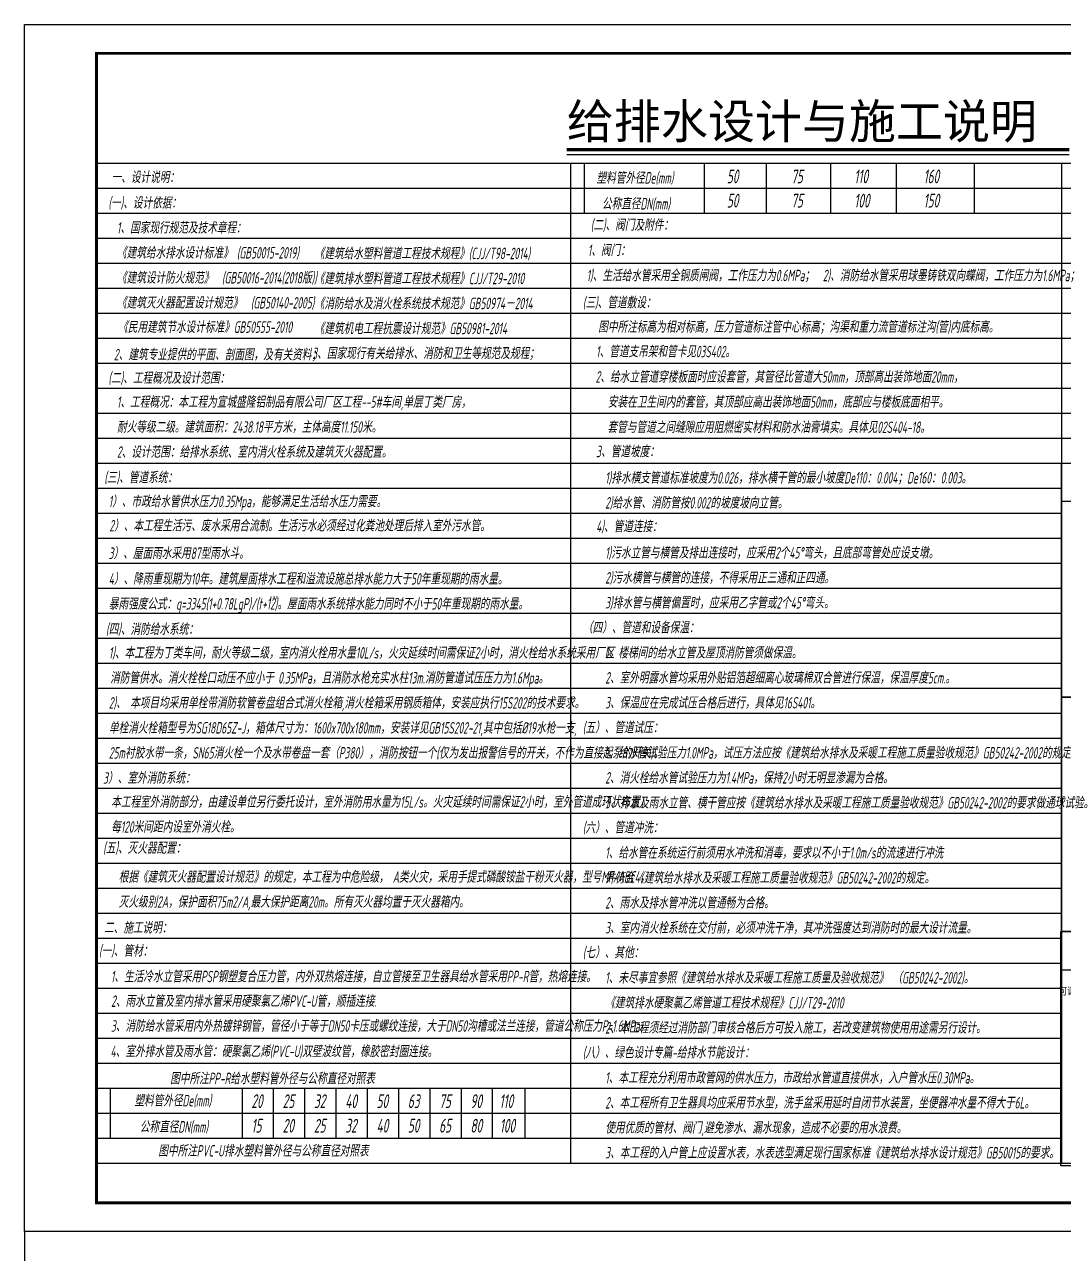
# Model space of a CAD drawing. Extents: x 1169373 to 1354985, y 649019 to 904199.
# Drawn here: x 1236105 to 1272263, y 782659 to 825419 of the extents above; entities that cross this region are included whole.
import ezdxf

# ---------------------------------------------------------------- set-up
doc = ezdxf.new("R2010")
doc.units = 0
doc.header["$LTSCALE"] = 1000
doc.header["$MEASUREMENT"] = 0
for name, color, linetype in [('bz', 2, 'Continuous'), ('DIM_SYMB', 3, 'Continuous'), ('PUB_TITLE', 4, 'Continuous'), ('TWT_SYMB', 3, 'Continuous'), ('说明文本', 54, 'Continuous'), ('边框线', 143, 'Continuous')]:
    doc.layers.add(name, color=color, linetype=linetype)
doc.layers.add('说明', color=7, linetype='Continuous', lineweight=13)
doc.styles.add('ATTTXT', font='gbeitc.shx', dxfattribs={"width": 0.7, "bigfont": '0hztxt.shx'})
doc.styles.get("Standard").update_dxf_attribs({"font": 'gbenor.shx', "bigfont": 'gbcbig.shx'})
doc.styles.add('黑体', font='simhei.ttf')

# ---------------------------------------------------------------- blocks, each defined once
blk = doc.blocks.new('gfhhrryyfd')
at = {"layer": 'bz'}
for p, q in [((3696128, -1740810), (3686300, -1740810)), ((3696112, -1757112), (3686283, -1757112))]:
    blk.add_line(p, q, dxfattribs=at)
at = {"layer": 'DIM_SYMB'}
for points in [[(3686300, -1739469), (3696128, -1739469), (3696128, -1747620), (3686300, -1747620)], [(3686300, -1747620), (3699978, -1747620), (3699978, -1755771), (3686300, -1755771)], [(3686283, -1755771), (3696112, -1755771), (3696112, -1763922), (3686283, -1763922)]]:
    blk.add_lwpolyline(points, close=True, dxfattribs=at)
at = {"insert": (3686219, -1757720), "char_height": 250.91, "attachment_point": 1}
blk.add_mtext('{\\fSimSun|b0|i0|c134|p2;\\W0.8;可调式铰链A}', dxfattribs=at)

msp = doc.modelspace()

# ---------------------------------------------------------------- linework, layer by layer
at = {"color": 0}
for p, q in [((1238605, 820600), (1288253, 820600)), ((1238605, 820600), (1288253, 820600)), ((1238605, 820600), (1238605, 785804)), ((1255106, 820600), (1255106, 785804)), ((1272193, 820600), (1272193, 787544)), ((1272193, 820600), (1272193, 785804)), ((1272193, 820600), (1272193, 785804)), ((1238605, 819730), (1288253, 819730)), ((1238605, 819730), (1288253, 819730)), ((1238605, 818861), (1288253, 818861)), ((1238605, 818861), (1288253, 818861)), ((1238605, 817991), (1288253, 817991)), ((1238605, 817991), (1288253, 817991)), ((1238605, 817121), (1288253, 817121)), ((1238605, 817121), (1288253, 817121)), ((1238605, 816251), (1288253, 816251)), ((1238605, 816251), (1288253, 816251)), ((1238605, 815381), (1288253, 815381)), ((1238605, 815381), (1288253, 815381)), ((1238605, 814511), (1288253, 814511)), ((1238605, 814511), (1288253, 814511)), ((1238605, 813641), (1288253, 813641)), ((1238605, 813641), (1288253, 813641)), ((1238605, 812771), (1288253, 812771)), ((1238605, 812771), (1288253, 812771)), ((1238605, 811901), (1288253, 811901)), ((1238605, 811901), (1288253, 811901)), ((1238605, 811031), (1288253, 811031)), ((1238605, 811031), (1288253, 811031)), ((1238605, 810161), (1288253, 810161)), ((1238605, 810161), (1288253, 810161)), ((1238605, 809291), (1272193, 809291)), ((1238605, 809291), (1272193, 809291)), ((1238605, 808422), (1272193, 808422)), ((1238605, 808422), (1272193, 808422)), ((1238605, 807552), (1272193, 807552)), ((1238605, 807552), (1272193, 807552)), ((1238605, 806682), (1272193, 806682)), ((1238605, 806682), (1272193, 806682)), ((1238605, 805812), (1272193, 805812)), ((1238605, 805812), (1272193, 805812)), ((1238605, 804942), (1272193, 804942)), ((1238605, 804942), (1272193, 804942)), ((1238605, 804072), (1272193, 804072)), ((1238605, 804072), (1272193, 804072)), ((1238605, 803202), (1272193, 803202)), ((1238605, 803202), (1272193, 803202)), ((1238605, 802332), (1272193, 802332)), ((1238605, 802332), (1272193, 802332)), ((1238605, 801462), (1272193, 801462)), ((1238605, 801462), (1272193, 801462)), ((1238605, 800592), (1272193, 800592)), ((1238605, 800592), (1272193, 800592)), ((1238605, 799722), (1272193, 799722)), ((1238605, 799722), (1272193, 799722)), ((1238605, 798852), (1272193, 798852)), ((1238605, 798852), (1272193, 798852)), ((1238605, 797983), (1272193, 797983)), ((1238605, 797983), (1272193, 797983)), ((1238605, 797113), (1272193, 797113)), ((1238605, 797113), (1272193, 797113)), ((1238605, 796243), (1272193, 796243)), ((1238605, 796243), (1272193, 796243)), ((1238605, 795373), (1272193, 795373)), ((1238605, 795373), (1272193, 795373)), ((1238605, 794503), (1272193, 794503)), ((1238605, 794503), (1272193, 794503)), ((1238605, 793633), (1272193, 793633)), ((1238605, 793633), (1272193, 793633)), ((1238605, 792763), (1272193, 792763)), ((1238605, 792763), (1272193, 792763)), ((1238605, 791893), (1272193, 791893)), ((1238605, 791893), (1272193, 791893)), ((1238605, 791023), (1272193, 791023)), ((1238605, 791023), (1272193, 791023)), ((1238605, 790153), (1272193, 790153)), ((1238605, 790153), (1272193, 790153)), ((1238605, 789283), (1272193, 789283)), ((1238605, 789283), (1272193, 789283)), ((1238605, 788413), (1272193, 788413)), ((1238605, 788413), (1272193, 788413)), ((1239084, 788413), (1239084, 786674)), ((1238605, 787544), (1272193, 787544)), ((1238605, 787544), (1272193, 787544)), ((1238605, 786674), (1272193, 786674)), ((1238605, 785804), (1288253, 785804))]:
    msp.add_line(p, q, dxfattribs=at)
at = {"color": 3}
msp.add_lwpolyline([(1236105, 783419), (1236105, 825419), (1295505, 825419), (1295505, 783419)], close=True, dxfattribs=at)
at = {"const_width": 100}
msp.add_lwpolyline([(1238605, 784419), (1294505, 784419), (1294505, 824419), (1238605, 824419)], close=True, dxfattribs=at)
at = {"layer": 'PUB_TITLE'}
msp.add_lwpolyline([(1236105, 716219), (1354985, 716219), (1354985, 783419), (1236105, 783419)], close=True, dxfattribs=at)
at = {"layer": 'TWT_SYMB', "color": 2}
for p, q in [((1255581, 820600), (1255581, 818861)), ((1259758, 820600), (1259758, 818861)), ((1261922, 820600), (1261922, 818861)), ((1264153, 820600), (1264153, 818861)), ((1266438, 820600), (1266438, 818861)), ((1269158, 820600), (1269158, 818861)), ((1243674, 788413), (1243674, 786674)), ((1244763, 788413), (1244763, 786674)), ((1245852, 788413), (1245852, 786674)), ((1246941, 788413), (1246941, 786674)), ((1248030, 788413), (1248030, 786674)), ((1249118, 788413), (1249118, 786674)), ((1250207, 788413), (1250207, 786674)), ((1251296, 788413), (1251296, 786674)), ((1252385, 788413), (1252385, 786674)), ((1253511, 788413), (1253511, 786674))]:
    msp.add_line(p, q, dxfattribs=at)
at = {"layer": '边框线', "color": 0, "const_width": 120}
msp.add_lwpolyline([(1254977, 821064), (1272468, 821064)], dxfattribs=at)
at = {"layer": '边框线', "color": 0}
msp.add_lwpolyline([(1254977, 820896), (1272468, 820896)], dxfattribs=at)

# ---------------------------------------------------------------- block references
at = {"lineweight": -3, "xscale": 0.9999959487468004, "yscale": 0.999995949678123, "zscale": 0.9999959495959999}
msp.add_blockref('gfhhrryyfd', (-2414092, 2549624), dxfattribs=at)

# ---------------------------------------------------------------- texts
at = {"layer": 'TWT_SYMB', "color": 3, "style": 'ATTTXT', "width": 0.7}
for s, p in [('一、设计说明：', (1239129, 819906)), ('二、施工说明：', (1238866, 793790))]:
    msp.add_text(s, height=399.3, dxfattribs=at).set_placement(p)
at = {"layer": 'TWT_SYMB', "color": 2, "style": 'ATTTXT', "width": 0.7}
for s, height, p in [('塑料管外径De(mm)', 399.27, (1256007, 819884)), ('50', 479.1, (1260548, 819895)), ('75', 479.1, (1262785, 819895)), ('110', 479.1, (1264981, 819895)), ('160', 479.1, (1267392, 819895)), ('公称直径DN(mm)', 399.3, (1256197, 818983)), ('50', 479.1, (1260548, 819053)), ('75', 479.1, (1262785, 819053)), ('100', 479.1, (1264981, 819053)), ('150', 479.1, (1267392, 819053)), ('1、国家现行规范及技术章程：', 399.27, (1239318, 818148)), ('《建筑给水排水设计标准》 (GB50015-2019)', 399.27, (1239318, 817278)), ('《建筑给水塑料管道工程技术规程》(CJJ/T98-2014)', 399.27, (1246199, 817255)), ('1、阀门：', 399.3, (1255707, 817361)), ('《建筑设计防火规范》  (GB50016-2014(2018版))', 399.27, (1239318, 816408)), ('《建筑排水塑料管道工程技术规程》CJJ/T29-2010', 399.27, (1246199, 816385)), ('1)、生活给水管采用全铜质闸阀，工作压力为0.6MPa；  2)、消防给水管采用球墨铸铁双向蝶阀，工作压力为1.6MPa；', 399.27, (1255667, 816488)), ('《建筑灭火器配置设计规范》  (GB50140-2005)', 399.27, (1239318, 815538)), ('《消防给水及消火栓系统技术规范》GB50974－2014', 399.27, (1246199, 815515)), ('《民用建筑节水设计标准》GB50555-2010', 399.27, (1239358, 814691)), ('《建筑机电工程抗震设计规范》GB50981-2014', 399.27, (1246199, 814645)), ('图中所注标高为相对标高，压力管道标注管中心标高；沟渠和重力流管道标注沟(管)内底标高。', 399.27, (1256067, 814698)), ('2、建筑专业提供的平面、剖面图，及有关资料；', 399.27, (1239214, 813735)), ('3、国家现行有关给排水、消防和卫生等规范及规程；', 399.27, (1246117, 813779)), ('1、管道支吊架和管卡见03S402。', 399.27, (1255996, 813840)), ('2、给水立管道穿楼板面时应设套管，其管径比管道大50mm，顶部高出装饰地面20mm，', 399.27, (1255978, 812959)), ('安装在卫生间内的套管，其顶部应高出装饰地面50mm，底部应与楼板底面相平。', 399.27, (1256401, 812086)), ('套管与管道之间缝隙应用阻燃密实材料和防水油膏填实。具体见02S404-18。', 399.27, (1256391, 811207)), ('2、设计范围：给排水系统、室内消火栓系统及建筑灭火器配置。', 399.27, (1239318, 810345)), ('3、管道坡度：', 399.3, (1255999, 810364)), ('1)排水横支管道标准坡度为0.026，排水横干管的最小坡度De110：0.004；De160：0.003。', 399.27, (1256314, 809449)), ('1）、市政给水管供水压力0.35Mpa，能够满足生活给水压力需要。', 399.27, (1239030, 808625)), ('2)给水管、消防管按0.002的坡度坡向立管。', 399.27, (1256314, 808579)), ('2）、本工程生活污、废水采用合流制。生活污水必须经过化粪池处理后排入室外污水管。', 399.27, (1239054, 807782)), ('4)、管道连接：', 399.3, (1255999, 807755)), ('3）、屋面雨水采用87型雨水斗。', 399.27, (1239032, 806824)), ('1)污水立管与横管及排出连接时，应采用2个45%%D弯头，且底部弯管处应设支墩。', 399.27, (1256314, 806839)), ('4）、降雨重现期为10年。建筑屋面排水工程和溢流设施总排水能力大于50年重现期的雨水量。', 399.27, (1239032, 805933)), ('2)污水横管与横管的连接，不得采用正三通和正四通。', 399.27, (1256314, 805969)), ('暴雨强度公式：q=3345(1+0.78LgP)/(t+12)。屋面雨水系统排水能力同时不小于50年重现期的雨水量。', 399.27, (1239032, 805063)), ('3)排水管与横管偏置时，应采用乙字管或2个45%%D弯头。', 399.27, (1256314, 805099)), ('1、楼梯间的给水立管及屋顶消防管须做保温。', 399.27, (1256314, 803360)), ('2、室外明露水管均采用外贴铝箔超细离心玻璃棉双合管进行保温，保温厚度5cm.。', 399.27, (1256314, 802490)), ('3、保温应在完成试压合格后进行，具体见16S401。', 399.27, (1256314, 801620)), ('1、给水管试验压力1.0MPa，试压方法应按《建筑给水排水及采暖工程施工质量验收规范》GB50242-2002的规定执行。', 399.27, (1256314, 799880)), ('2、消火栓给水管试验压力为1.4MPa，保持2小时无明显渗漏为合格。', 399.27, (1256314, 799010)), ('本工程室外消防部分，由建设单位另行委托设计，室外消防用水量为15L/s。火灾延续时间需保证2小时，室外管道成环状布置，', 399.27, (1239116, 798170)), ('3、排水及雨水立管、横干管应按《建筑给水排水及采暖工程施工质量验收规范》GB50242-2002的要求做通球试验。', 399.27, (1256314, 798140)), ('每120米间距内设室外消火栓。', 399.27, (1239116, 797300)), ('1、给水管在系统运行前须用水冲洗和消毒，要求以不小于1.0m/s的流速进行冲洗', 399.27, (1256314, 796400)), ('根据《建筑灭火器配置设计规范》的规定，本工程为中危险级， A类火灾，采用手提式磷酸铵盐干粉灭火器，型号MF/ABC4，', 399.27, (1239378, 795560)), ('·', 399, (1239471, 795621)), ('并符合《建筑给水排水及采暖工程施工质量验收规范》GB50242-2002的规定。', 399.27, (1256314, 795530)), ('灭火级别2A，保护面积75m2/A,最大保护距离20m。所有灭火器均置于灭火器箱内。', 399.27, (1239378, 794690)), ('2、雨水及排水管冲洗以管通畅为合格。', 399.27, (1256314, 794660)), ('3、室内消火栓系统在交付前，必须冲洗干净，其冲洗强度达到消防时的最大设计流量。', 399.27, (1256314, 793790)), ('1、生活冷水立管采用PSP钢塑复合压力管，内外双热熔连接，自立管接至卫生器具给水管采用PP-R管，热熔连接。', 399.27, (1239107, 792093)), ('1、未尽事宜参照《建筑给水排水及采暖工程施工质量及验收规范》 （GB50242-2002)。', 399.27, (1256314, 792051)), ('2、雨水立管及室内排水管采用硬聚氯乙烯PVC-U管，顺插连接.', 399.27, (1239117, 791238)), ('《建筑排水硬聚氯乙烯管道工程技术规程》CJJ/T29-2010', 399.27, (1256314, 791181)), ('3、消防给水管采用内外热镀锌钢管，管径小于等于DN50卡压或螺纹连接，大于DN50沟槽或法兰连接，管道公称压力P=1.6MPa。', 399.27, (1239110, 790371)), ('2、本工程须经过消防部门审核合格后方可投入施工，若改变建筑物使用用途需另行设计。 ', 399.27, (1256314, 790311)), ('4、室外排水管及雨水管：硬聚氯乙烯(PVC-U)双壁波纹管，橡胶密封圈连接。', 399.27, (1239094, 789489)), ('图中所注PP-R给水塑料管外径与公称直径对照表', 399.27, (1241169, 788547)), ('1、本工程充分利用市政管网的供水压力，市政给水管道直接供水，入户管水压0.30MPa。', 399.27, (1256314, 788571)), ('塑料管外径De(mm)', 399.27, (1239923, 787775)), ('20', 479.1, (1244000, 787717)), ('25', 479.1, (1245088, 787717)), ('32', 479.1, (1246177, 787717)), ('40', 479.1, (1247266, 787717)), ('50', 479.1, (1248355, 787717)), ('63', 479.1, (1249444, 787717)), ('75', 479.1, (1250533, 787717)), ('90', 479.1, (1251621, 787717)), ('110', 479.1, (1252629, 787717)), ('2、本工程所有卫生器具均应采用节水型，洗手盆采用延时自闭节水装置，坐便器冲水量不得大于6L。', 399.27, (1256314, 787701)), ('公称直径DN(mm)', 399.3, (1240113, 786863)), ('15', 479.1, (1244000, 786863)), ('20', 479.1, (1245088, 786863)), ('25', 479.1, (1246177, 786863)), ('32', 479.1, (1247266, 786863)), ('40', 479.1, (1248355, 786863)), ('50', 479.1, (1249444, 786863)), ('65', 479.1, (1250533, 786863)), ('80', 479.1, (1251621, 786863)), ('100', 479.1, (1252641, 786863)), ('使用优质的管材、阀门,避免渗水、漏水现象，造成不必要的用水浪费。', 399.27, (1256314, 786831)), ('图中所注PVC-U排水塑料管外径与公称直径对照表', 399.27, (1240755, 786029)), ('3、本工程的入户管上应设置水表，水表选型满足现行国家标准《建筑给水排水设计规范》GB50015的要求。', 399.27, (1256314, 785961))]:
    msp.add_text(s, height=height, dxfattribs=at).set_placement(p)
at = {"layer": 'TWT_SYMB', "color": 4, "style": 'ATTTXT', "width": 0.7}
for s, height, p in [('(一)、设计依据：', 399.3, (1239021, 819016)), ('(二)、阀门及附件：', 399.3, (1255809, 818244)), ('(三)、管道敷设：', 399.3, (1255534, 815544)), ('(二)、工程概况及设计范围：', 399.27, (1239021, 812920)), ('(三)、管道系统：', 399.3, (1238879, 809458)), ('(四)、消防给水系统：', 399.27, (1238939, 804181)), ('（四）、管道和设备保温：', 399.27, (1255534, 804236)), ('(五）、管道试压：', 399.3, (1255534, 800756)), ('3）、室外消防系统：', 399.3, (1238840, 799004)), ('(六）、管道冲洗：', 399.3, (1255534, 797276)), ('(五)、灭火器配置：', 399.3, (1238840, 796566)), ('(一)、管材：', 399.3, (1238695, 792989)), ('(七）、其他：', 399.3, (1255534, 792927)), ('(八）、绿色设计专篇-给排水节能设计：', 399.27, (1255534, 789447))]:
    msp.add_text(s, height=height, dxfattribs=at).set_placement(p)
at = {"layer": 'TWT_SYMB', "color": 1, "style": 'ATTTXT', "width": 0.7}
for s, p in [('1、工程概况：本工程为宣城盛隆铝制品有限公司厂区工程--5#车间,单层丁类厂房，', (1239318, 812084)), ('耐火等级二级。建筑面积：2438.18平方米，主体高度11.150米。 ', (1239318, 811215)), ('1)、本工程为丁类车间，耐火等级二级，室内消火栓用水量10L/s，火灾延续时间需保证2小时，消火栓给水系统采用厂区', (1239037, 803358)), ('消防管供水。消火栓栓口动压不应小于 0.35MPa，且消防水枪充实水柱13m.消防管道试压压力为1.6Mpa。', (1239078, 802488)), ('2)、 本项目均采用单栓带消防软管卷盘组合式消火栓箱,消火栓箱采用钢质箱体，安装应执行15S202的技术要求。', (1239037, 801618)), ('单栓消火栓箱型号为SG18D65Z-J，箱体尺寸为：1600x700x180mm，安装详见GB15S202-21,其中包括%%C19水枪一支,', (1239037, 800748)), ('25m衬胶水带一条，SN65消火栓一个及水带卷盘一套（P380），消防按钮一个(仅为发出报警信号的开关，不作为直接起泵的开关)。', (1239037, 799878))]:
    msp.add_text(s, height=399.27, dxfattribs=at).set_placement(p)
at = {"layer": '说明', "color": 0, "style": '黑体'}
msp.add_text('给排水设计与施工说明', height=1200, dxfattribs=at).set_placement((1254977, 821453))
at = {"layer": '说明文本'}
msp.add_text('0.83', height=100, dxfattribs=at).set_placement((1244650, 805432))

doc.saveas('drawing.dxf')
